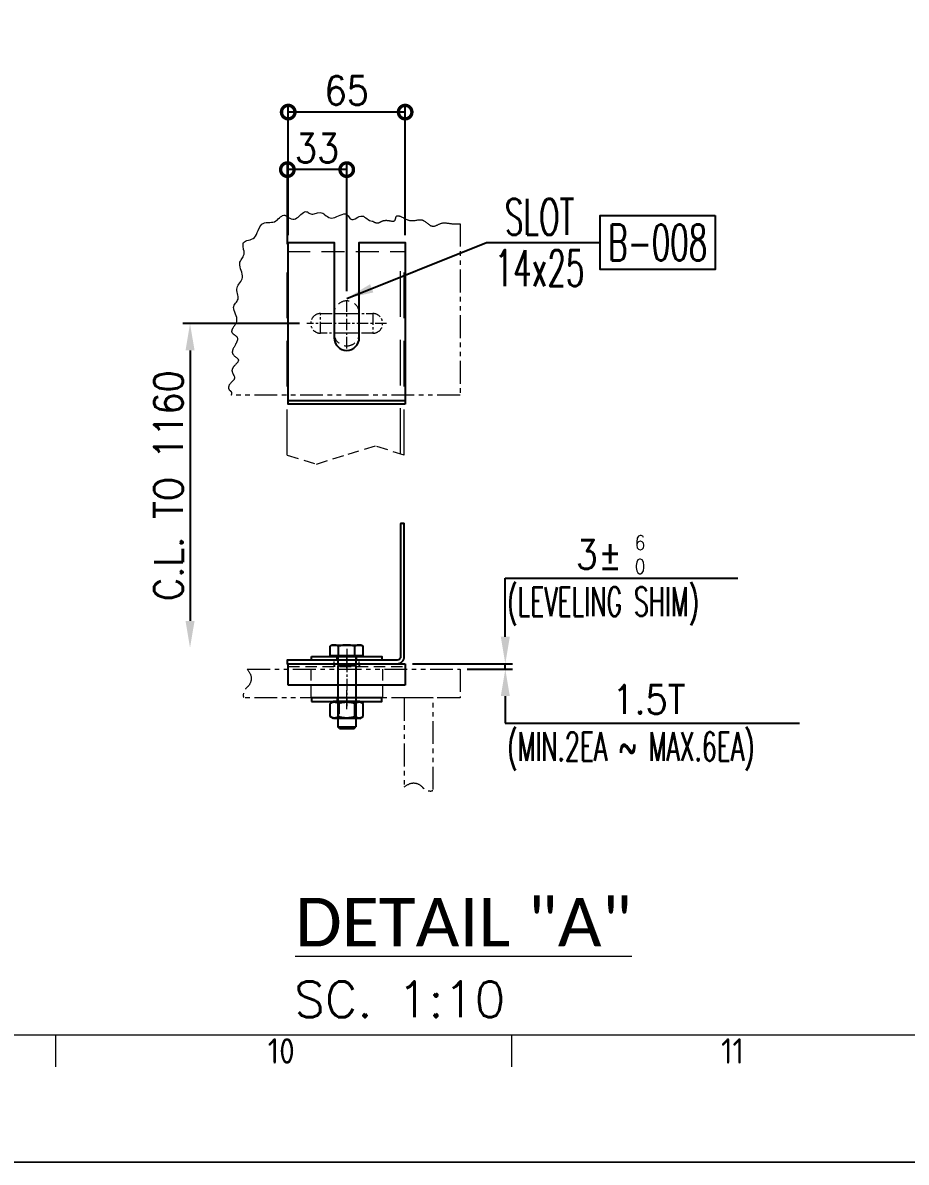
# Model space of a CAD drawing. Header units: inches. Extents: x -15980 to 45789, y -23276 to 2417.
# Drawn here: x 8108 to 9335, y -20343 to -18759 of the extents above; entities that cross this region are included whole.
import ezdxf
from ezdxf.enums import TextEntityAlignment as Align

# ---------------------------------------------------------------- set-up
doc = ezdxf.new("R2010")
doc.units = ezdxf.units.IN
doc.header["$MEASUREMENT"] = 0
for name, pattern in [('CENTER', [50.8, 31.75, -6.35, 6.35, -6.35]), ('HIDDEN', [9.525, 6.35, -3.175]), ('HIDDENX2', [19.05, 12.7, -6.35]), ('PHANTOMX2', [127, 63.5, -12.7, 12.7, -12.7, 12.7, -12.7])]:
    doc.linetypes.add(name, pattern=pattern)
for name, color, linetype, lineweight in [('CADRE', 254, 'Continuous', 5), ('Center line', 181, 'CENTER', 5), ('HATCH', 130, 'PHANTOMX2', 9), ('HIDDEN', 211, 'HIDDEN', 5), ('HIDDEN LINES', 211, 'HIDDENX2', 5), ('Plot Plan', 9, 'Continuous', 0), ('TEXT', 2, 'Continuous', 13)]:
    doc.layers.add(name, color=color, linetype=linetype, lineweight=lineweight)
doc.layers.add('dim', color=82, linetype='Continuous')
doc.layers.add('Main', color=50, linetype='Continuous')
doc.styles.add('ISO Proportional', font='isocp.shx')
doc.styles.add('ROMANS', font='ROMANS.shx', dxfattribs={"width": 0.9, "bigfont": '@extfont2.shx'})
doc.styles.add('style4', font='calibri.ttf')
doc.dimstyles.new('2.5x25', dxfattribs={"dimscale": 25, "dimtxt": 1.6, "dimasz": 1.5, "dimexe": 0.4, "dimexo": 0.4, "dimgap": 0.4, "dimtad": 1, "dimlfac": 0.4, "dimdsep": 46, "dimtxsty": 'ROMANS', "dimcen": 0, "dimclrd": 256, "dimclre": 256, "dimclrt": 2, "dimadec": 0, "dimazin": 0, "dimtfac": 1, "dimtmove": 0, "dimatfit": 3, "dimfxl": 0.7, "dimlwd": -1, "dimlwe": -1, "dimarcsym": 1})

# ---------------------------------------------------------------- blocks, each defined once
blk = doc.blocks.new('A$C8f29f892')
at = {"ltscale": 0.1}
blk.add_lwpolyline([(36.67, 0), (7.67, 0, -1), (7.67, 11), (36.67, 11, -1)], format="xyb", close=True, dxfattribs=at)
at = {"layer": 'Center line', "ltscale": 0.2}
for p, q in [((7.67, 0), (7.67, 11)), ((36.67, 11), (36.67, 0)), ((0, 5.5), (44.35, 5.5))]:
    blk.add_line(p, q, dxfattribs=at)
blk = doc.blocks.new('A$C29e43dee')
at = {"layer": 'Center line', "ltscale": 0.2}
for p, q in [((65.71, 75.03), (65.71, 102.86)), ((58.71, 94.44), (72.71, 94.44)), ((72.71, 83.44), (58.71, 83.44))]:
    blk.add_line(p, q, dxfattribs=at)
at = {"layer": 'HATCH', "linetype": 'Continuous'}
for p, q in [((25.61, 145.51), (26.34, 145.92)), ((26.34, 145.92), (27.07, 146.44)), ((27.07, 146.44), (27.69, 147.07)), ((27.69, 147.07), (28.32, 147.69)), ((28.32, 147.69), (28.94, 148.21)), ((28.94, 148.21), (29.57, 148.63)), ((29.57, 148.63), (30.09, 148.94)), ((30.09, 148.94), (30.72, 149.15)), ((30.72, 149.15), (31.34, 149.05)), ((31.34, 149.05), (32.07, 148.73)), ((32.07, 148.73), (32.69, 148.32)), ((32.69, 148.32), (33.42, 147.9)), ((33.42, 147.9), (34.88, 147.07)), ((34.88, 147.07), (35.72, 146.86)), ((35.72, 146.86), (36.44, 146.86)), ((36.44, 146.86), (37.17, 147.07)), ((37.17, 147.07), (38.01, 147.59)), ((38.01, 147.59), (38.74, 148.11)), ((38.74, 148.11), (39.47, 148.73)), ((39.47, 148.73), (40.19, 149.46)), ((40.19, 149.46), (40.92, 150.09)), ((40.92, 150.09), (41.65, 150.61)), ((41.65, 150.61), (42.17, 150.92)), ((42.17, 150.92), (42.8, 151.13)), ((42.8, 151.13), (43.32, 151.03)), ((43.32, 151.03), (43.84, 150.92)), ((43.84, 150.92), (44.26, 150.61)), ((44.26, 150.61), (44.78, 150.3)), ((44.78, 150.3), (45.19, 149.98)), ((45.19, 149.98), (45.72, 149.78)), ((45.72, 149.78), (46.34, 149.67)), ((46.34, 149.67), (46.86, 149.67)), ((46.86, 149.67), (47.59, 149.78)), ((47.59, 149.78), (48.22, 149.98)), ((48.22, 149.98), (48.94, 150.19)), ((48.94, 150.19), (49.57, 150.4)), ((49.57, 150.4), (51.03, 150.61)), ((51.03, 150.61), (51.65, 150.51)), ((51.65, 150.51), (52.38, 150.19)), ((52.38, 150.19), (53.01, 149.78)), ((53.01, 149.78), (53.63, 149.36)), ((53.63, 149.36), (54.26, 148.84)), ((54.26, 148.84), (54.99, 148.32)), ((54.99, 148.32), (55.72, 147.9)), ((55.72, 147.9), (56.44, 147.59)), ((56.44, 147.59), (57.28, 147.48)), ((57.28, 147.48), (58.22, 147.59)), ((58.22, 147.59), (59.15, 147.9)), ((59.15, 147.9), (60.19, 148.32)), ((60.19, 148.32), (61.24, 148.73)), ((61.24, 148.73), (62.17, 149.15)), ((62.17, 149.15), (63.11, 149.57)), ((63.11, 149.57), (64.05, 149.78)), ((64.05, 149.78), (64.78, 149.78)), ((64.78, 149.78), (65.4, 149.67)), ((65.4, 149.67), (66.03, 149.26)), ((66.03, 149.26), (66.44, 148.73)), ((66.44, 148.73), (66.86, 148.21)), ((66.86, 148.21), (67.69, 147.17)), ((67.69, 147.17), (68.22, 146.86)), ((68.22, 146.86), (68.63, 146.65)), ((68.63, 146.65), (69.26, 146.65)), ((69.26, 146.65), (69.88, 146.86)), ((69.88, 146.86), (70.51, 147.17)), ((70.51, 147.17), (71.97, 148.01)), ((71.97, 148.01), (72.69, 148.42)), ((72.69, 148.42), (73.53, 148.63)), ((73.53, 148.63), (74.26, 148.63)), ((74.26, 148.63), (74.99, 148.53)), ((74.99, 148.53), (75.61, 148.11)), ((75.61, 148.11), (76.34, 147.69)), ((76.34, 147.69), (77.07, 147.17)), ((77.07, 147.17), (77.69, 146.65)), ((77.69, 146.65), (78.42, 146.23)), ((78.42, 146.23), (79.15, 145.92)), ((79.15, 145.92), (79.88, 145.82)), ((79.88, 145.82), (79.99, 145.82)), ((15.61, 138.42), (16.03, 139.46)), ((16.03, 139.46), (16.55, 140.51)), ((16.55, 140.51), (17.38, 142.59)), ((17.38, 142.59), (17.9, 143.42)), ((17.9, 143.42), (18.53, 144.05)), ((18.53, 144.05), (19.26, 144.57)), ((19.26, 144.57), (20.09, 144.78)), ((20.09, 144.78), (20.92, 144.98)), ((20.92, 144.98), (21.86, 145.09)), ((21.86, 145.09), (22.9, 145.09)), ((22.9, 145.09), (23.84, 145.19)), ((23.84, 145.19), (24.67, 145.3)), ((24.67, 145.3), (25.61, 145.51)), ((8.11, 132.59), (8.22, 133.32)), ((8.22, 133.32), (8.42, 133.94)), ((8.42, 133.94), (8.84, 134.36)), ((8.84, 134.36), (9.47, 134.67)), ((9.47, 134.67), (10.19, 134.98)), ((10.19, 134.98), (11.03, 135.19)), ((11.03, 135.19), (11.97, 135.4)), ((11.97, 135.4), (12.8, 135.71)), ((12.8, 135.71), (13.63, 136.13)), ((13.63, 136.13), (14.47, 136.76)), ((14.47, 136.76), (15.09, 137.48)), ((15.09, 137.48), (15.61, 138.42)), ((8.22, 131.86), (8.11, 132.59)), ((8.42, 129.98), (8.22, 131.86)), ((8.63, 129.15), (8.42, 129.98)), ((8.42, 126.65), (8.63, 127.38)), ((8.63, 127.38), (8.63, 129.15)), ((6.24, 122.17), (6.34, 122.9)), ((6.34, 121.34), (6.24, 122.17)), ((6.34, 122.9), (6.65, 123.63)), ((6.55, 120.4), (6.34, 121.34)), ((6.65, 123.63), (6.97, 124.26)), ((6.97, 124.26), (7.38, 124.78)), ((7.38, 124.78), (7.8, 125.4)), ((7.8, 125.4), (8.11, 126.03)), ((8.11, 126.03), (8.42, 126.65)), ((6.76, 119.36), (6.55, 120.4)), ((7.07, 118.32), (6.76, 119.36)), ((7.38, 117.38), (7.07, 118.32)), ((7.59, 116.34), (7.38, 117.38)), ((7.8, 115.4), (7.59, 116.34)), ((7.59, 113.63), (7.8, 114.46)), ((7.8, 114.46), (7.8, 115.4)), ((4.67, 108.01), (4.78, 108.73)), ((4.67, 107.17), (4.67, 108.01)), ((4.78, 108.73), (4.99, 109.46)), ((4.99, 109.46), (5.4, 110.19)), ((5.4, 110.19), (5.82, 110.82)), ((5.82, 110.82), (6.34, 111.55)), ((6.34, 111.55), (6.86, 112.17)), ((6.86, 112.17), (7.28, 112.9)), ((7.28, 112.9), (7.59, 113.63)), ((4.78, 106.34), (4.67, 107.17)), ((4.99, 105.51), (4.78, 106.34)), ((4.78, 101.23), (5.09, 101.86)), ((5.19, 104.67), (4.99, 105.51)), ((5.09, 101.86), (5.3, 102.48)), ((5.3, 103.94), (5.19, 104.67)), ((5.4, 103.11), (5.3, 103.94)), ((5.3, 102.48), (5.4, 103.11)), ((2.8, 97.69), (2.9, 98.42)), ((3.01, 96.96), (2.8, 97.69)), ((2.9, 98.42), (3.22, 99.05)), ((3.22, 96.03), (3.01, 96.96)), ((3.22, 99.05), (3.53, 99.57)), ((3.53, 95.09), (3.22, 96.03)), ((3.53, 99.57), (3.94, 100.19)), ((3.94, 94.15), (3.53, 95.09)), ((3.94, 100.19), (4.36, 100.71)), ((4.36, 100.71), (4.78, 101.23)), ((4.26, 93.11), (3.94, 94.15)), ((4.57, 92.17), (4.26, 93.11)), ((4.26, 88.84), (4.36, 89.05)), ((4.36, 89.05), (4.67, 90.09)), ((4.67, 91.13), (4.57, 92.17)), ((4.67, 90.09), (4.67, 91.13))]:
    blk.add_line(p, q, dxfattribs=at)
at = {"layer": 'HATCH', "ltscale": 0.2}
blk.add_lwpolyline([(128.71, 144.31), (128.71, 48.94), (1.5, 48.94)], dxfattribs=at)
at = {"layer": 'HATCH'}
for points in [[(79.99, 145.82), (82.97, 144.81), (85.38, 145.8), (89.03, 146.14), (92.52, 146.22), (93.18, 148.21), (100.32, 146.3), (107.8, 146.38), (113.71, 142.98), (118.42, 144.64), (124.48, 144.31), (128.71, 144.31)], [(4.26, 88.84), (2.03, 83.65), (4.7, 81.39), (4.16, 77.66), (2.43, 71.81), (5.5, 68.61), (3.23, 65.29), (1.96, 62.41), (3.37, 58.63), (0.84, 55.31), (0.3, 52.11), (1.5, 50.92), (1.5, 48.94)]]:
    blk.add_spline(points, degree=3, dxfattribs=at)
at = {"layer": 'HIDDEN LINES', "ltscale": 2}
for p, q in [((32.71, 15.72), (32.71, 128.94)), ((95.71, 16.33), (95.71, 128.94)), ((97.71, 15.72), (97.71, 128.94))]:
    blk.add_line(p, q, dxfattribs=at)
at = {"layer": 'HIDDEN LINES'}
blk.add_line((32.71, 128.94), (97.71, 128.94), dxfattribs=at)
at = {"layer": 'HIDDEN LINES', "ltscale": 0.5}
for p, q in [((81.46, 20.72), (65.21, 15.72)), ((97.71, 15.72), (81.46, 20.72)), ((32.71, 15.72), (48.96, 10.72)), ((48.96, 10.72), (65.21, 15.72))]:
    blk.add_line(p, q, dxfattribs=at)
blk.add_lwpolyline([(58.71, 94.44, -1), (72.71, 94.44), (72.71, 83.44, -1), (58.71, 83.44)], format="xyb", close=True, dxfattribs=at)
at = {"layer": 'HATCH', "rotation": 180}
blk.add_blockref('A$C8f29f892', (87.88, 94.44), dxfattribs=at)
blk = doc.blocks.new('A$C1850d21e')
blk.add_line((2, 0), (2, 65))
blk.add_lwpolyline([(0, 0), (0, 65), (90, 65), (90, 39.5), (37, 39.5, 1), (37, 25.5), (90, 25.5), (90, 0)], format="xyb", close=True)
blk = doc.blocks.new('A$Ca02f13f2')
for p, q in [((0, 12), (65, 12)), ((0, 0), (0, 12)), ((25.5, 12), (25.5, 10.32)), ((39.5, 12), (39.5, 10)), ((65, 12), (65, 0)), ((65, 0), (0, 0))]:
    blk.add_line(p, q)
at = {"layer": 'HIDDEN'}
blk.add_line((0, 10.5), (65, 10.5), dxfattribs=at)
blk = doc.blocks.new('A$C3d0d33a0')
at = {"layer": 'Main'}
for p, q in [((1.24, 46.4), (0, 45.68)), ((0, 40.6), (0, 45.68)), ((1.24, 46.4), (17.24, 46.4)), ((4.62, 40.6), (4.62, 45.68)), ((13.86, 40.6), (13.86, 45.68)), ((17.24, 46.4), (18.48, 45.68)), ((18.48, 40.6), (18.48, 45.68)), ((0, 40.6), (18.48, 40.6)), ((1.93, 40.6), (1.93, 40)), ((1.93, 40), (16.56, 40)), ((4.24, 40), (4.24, 35.5)), ((14.24, 40), (14.24, 35.5)), ((16.56, 40.6), (16.56, 40)), ((14.24, 35.5), (4.24, 35.5)), ((5.05, 35.5), (4.24, 35.03)), ((4.24, 35.03), (4.24, 0.92)), ((4.24, 35.03), (14.24, 35.03)), ((13.43, 35.5), (14.24, 35.03)), ((14.24, 35.03), (14.24, 0.92)), ((4.24, 0.92), (14.24, 0.92)), ((5.16, 0), (4.24, 0.92)), ((5.16, 0), (13.32, 0)), ((13.32, 0), (14.24, 0.92))]:
    blk.add_line(p, q, dxfattribs=at)
for points, weights in [([(4.62, 45.68), (2.31, 47.02), (0, 45.68)], [1, 1.15455095302, 1]), ([(9.24, 46.4), (7.09, 46.4), (4.62, 45.68)], [1, 1.0380269746, 1]), ([(13.86, 45.68), (11.39, 46.4), (9.24, 46.4)], [1, 1.0380269746, 1]), ([(18.48, 45.68), (16.17, 47.02), (13.86, 45.68)], [1, 1.15455095302, 1])]:
    blk.add_rational_spline(points, weights, degree=2, dxfattribs=at)
blk = doc.blocks.new('A$C705c997b')
at = {"layer": 'HIDDEN'}
for p, q in [((5.05, 9.03), (4.24, 9.5)), ((5.05, 9.03), (13.43, 9.03)), ((5.05, 9.03), (5.05, 0.47)), ((13.43, 9.03), (14.24, 9.5)), ((13.43, 9.03), (13.43, 0.47)), ((5.05, 0.47), (4.24, 0)), ((13.43, 0.47), (5.05, 0.47)), ((13.43, 0.47), (14.24, 0))]:
    blk.add_line(p, q, dxfattribs=at)
at = {"layer": 'Main'}
for p, q in [((1.99, 9.5), (0, 8.35)), ((0, 1.15), (0, 8.35)), ((16.49, 9.5), (1.99, 9.5)), ((4.62, 1.15), (4.62, 8.35)), ((13.86, 1.15), (13.86, 8.35)), ((16.49, 9.5), (18.48, 8.35)), ((18.48, 1.15), (18.48, 8.35)), ((1.99, 0), (0, 1.15)), ((16.49, 0), (18.48, 1.15)), ((16.49, 0), (1.99, 0))]:
    blk.add_line(p, q, dxfattribs=at)
for points in [[(4.62, 8.35), (2.31, 9.68), (0, 8.35)], [(13.86, 8.35), (9.24, 9.68), (4.62, 8.35)], [(18.48, 8.35), (16.17, 9.68), (13.86, 8.35)], [(0, 1.15), (2.31, -0.18), (4.62, 1.15)], [(4.62, 1.15), (9.24, -0.18), (13.86, 1.15)], [(13.86, 1.15), (16.17, -0.18), (18.48, 1.15)]]:
    blk.add_rational_spline(points, [1, 1.15470053838, 1], degree=2, dxfattribs=at)
blk = doc.blocks.new('A$Cabe476d8')
at = {"layer": 'Center line'}
blk.add_line((19.5, 10.4), (19.5, 0), dxfattribs=at)
at = {"layer": 'HIDDEN'}
for p, q in [((14, 4.2), (14, 6.2)), ((25, 6.2), (25, 4.2))]:
    blk.add_line(p, q, dxfattribs=at)
at = {"layer": 'Main'}
blk.add_lwpolyline([(0, 6.2), (39, 6.2), (39, 4.2), (0, 4.2)], close=True, dxfattribs=at)
blk = doc.blocks.new('A$Ce41982fa')
blk.add_lwpolyline([(87.52, 148.8), (87.52, 74.81, -0.414214), (85.52, 72.81), (24.52, 72.81), (24.52, 70.81), (85.52, 70.81, 0.414214), (89.52, 74.81), (89.52, 149.01)], format="xyb")
blk.add_open_spline([(87.52, 148.8), (87.75, 148.93), (88.12, 149.14), (88.68, 148.73), (89.07, 149.2), (89.46, 148.99), (89.52, 149.01)], degree=3, knots=[0, 0, 0, 0, 0.726186, 1.174167, 1.608493, 1.987946, 1.987946, 1.987946, 1.987946])
at = {"layer": 'Center line', "ltscale": 0.1}
blk.add_line((57.52, 68.31), (57.52, 75.31), dxfattribs=at)
at = {"layer": 'Center line', "ltscale": 0.2}
blk.add_line((57.52, 72.47), (57.52, 47.15), dxfattribs=at)
at = {"layer": 'HATCH', "ltscale": 0.2}
for points in [[(2.26, 67.81), (120.52, 67.81), (120.52, 51.81), (0.76, 51.81)], [(105.52, 0.76), (105.52, 51.81), (89.52, 51.81), (89.52, 2.26)]]:
    blk.add_lwpolyline(points, dxfattribs=at)
for points in [[(2.26, 67.81), (4.46, 63.07), (2.92, 58.47), (0.76, 56.03), (0.76, 51.81), (1.51, 51.89)], [(89.52, 2.26), (94.26, 4.46), (98.86, 2.92), (101.3, 0.76), (105.52, 0.76), (105.44, 1.51)]]:
    blk.add_spline(points, degree=3, dxfattribs=at)
at = {"layer": 'HIDDEN', "ltscale": 0.2}
for p, q in [((50.52, 70.81), (50.52, 72.81)), ((64.52, 70.81), (64.52, 72.81))]:
    blk.add_line(p, q, dxfattribs=at)
at = {"layer": 'HIDDEN'}
for p, q in [((37.52, 67.81), (37.52, 51.81)), ((77.52, 67.81), (77.52, 51.81))]:
    blk.add_line(p, q, dxfattribs=at)
for name, p in [('A$Cabe476d8', (38.02, 68.61)), ('A$C3d0d33a0', (48.28, 34.81)), ('A$Ca02f13f2', (25.02, 58.81)), ('A$C705c997b', (48.28, 40.31))]:
    blk.add_blockref(name, p)
at = {"xscale": -1, "rotation": 180}
blk.add_blockref('A$Cabe476d8', (38.02, 56.01), dxfattribs=at)
blk = doc.blocks.new('*D592')
at = {"layer": 'Defpoints', "color": 0, "transparency": 16777216}
for p in [(8502.3, -19176.9), (8340, -19628.1), (8340, -19628.1)]:
    blk.add_point(p, dxfattribs=at)
at = {"layer": 'dim', "transparency": 16777216}
for p, q in [((8492.3, -19176.9), (8330, -19176.9)), ((8340, -19214.4), (8340, -19590.6))]:
    blk.add_line(p, q, dxfattribs=at)
for points in [[(8333.8, -19214.4), (8346.3, -19214.4), (8340, -19176.9)], [(8333.8, -19590.6), (8346.3, -19590.6), (8340, -19628.1)]]:
    blk.add_solid(points, dxfattribs=at)
at = {"layer": 'dim', "color": 2, "transparency": 16777216, "insert": (8310, -19402.5), "char_height": 40, "attachment_point": 5, "rotation": 90, "style": 'ROMANS'}
blk.add_mtext('C.L. TO 1160', dxfattribs=at)
blk = doc.blocks.new('_DotSmall')
at = {"color": 0, "linetype": 'ByBlock', "const_width": 0.5}
blk.add_lwpolyline([(-0.0625, 0, 1), (0.0625, 0, 1)], format="xyb", close=True, dxfattribs=at)
blk = doc.blocks.new('*D593')
at = {"layer": 'Defpoints', "color": 0, "transparency": 16777216}
for p in [(8476.5, -18883.1), (8476.5, -19064.4), (8639, -19064.4)]:
    blk.add_point(p, dxfattribs=at)
at = {"layer": 'dim', "transparency": 16777216}
for p, q in [((8476.5, -19054.4), (8476.5, -18873.1)), ((8639, -18883.1), (8476.5, -18883.1)), ((8639, -19054.4), (8639, -18873.1))]:
    blk.add_line(p, q, dxfattribs=at)
at = {"layer": 'dim', "transparency": 16777216, "xscale": 37.5, "yscale": 37.5, "zscale": 37.5, "rotation": 180}
blk.add_blockref('_DotSmall', (8476.5, -18883.1), dxfattribs=at)
at = {"layer": 'dim', "transparency": 16777216, "xscale": 37.5, "yscale": 37.5, "zscale": 37.5}
blk.add_blockref('_DotSmall', (8639, -18883.1), dxfattribs=at)
at = {"layer": 'dim', "color": 2, "transparency": 16777216, "insert": (8557.8, -18853.1), "char_height": 40, "attachment_point": 5, "style": 'ROMANS'}
blk.add_mtext('65', dxfattribs=at)
blk = doc.blocks.new('*D594')
at = {"layer": 'Defpoints', "color": 0, "transparency": 16777216}
for p in [(8475.3, -18963.1), (8475.3, -19076.9), (8557.8, -19142.1)]:
    blk.add_point(p, dxfattribs=at)
at = {"layer": 'dim', "transparency": 16777216}
for p, q in [((8475.3, -19066.9), (8475.3, -18953.1)), ((8557.8, -18963.1), (8475.3, -18963.1)), ((8557.8, -19132.1), (8557.8, -18953.1))]:
    blk.add_line(p, q, dxfattribs=at)
at = {"layer": 'dim', "transparency": 16777216, "xscale": 37.5, "yscale": 37.5, "zscale": 37.5, "rotation": 180}
blk.add_blockref('_DotSmall', (8475.3, -18963.1), dxfattribs=at)
at = {"layer": 'dim', "transparency": 16777216, "xscale": 37.5, "yscale": 37.5, "zscale": 37.5}
blk.add_blockref('_DotSmall', (8557.8, -18963.1), dxfattribs=at)
at = {"layer": 'dim', "color": 2, "transparency": 16777216, "insert": (8516.5, -18933.1), "char_height": 40, "attachment_point": 5, "style": 'ROMANS'}
blk.add_mtext('33', dxfattribs=at)
blk = doc.blocks.new('A$Ceb6babff')
at = {"layer": 'CADRE', "color": 2}
for p, q in [((5884.2, 132.6), (5884.2, 176.8)), ((6518.3, 132.6), (6518.3, 176.8))]:
    blk.add_line(p, q, dxfattribs=at)
at = {"layer": 'CADRE', "color": 8}
blk.add_lwpolyline([(0, 0), (10500, 0), (10500, 7424.2), (0, 7424.2)], close=True, dxfattribs=at)
at = {"layer": 'CADRE', "color": 4}
blk.add_lwpolyline([(176.8, 7247.5), (10323.2, 7247.5), (10323.2, 176.8), (176.8, 176.8)], close=True, dxfattribs=at)
at = {"layer": 'Plot Plan', "linetype": 'ByBlock'}
blk.add_lwpolyline([(10500, 0), (0, 0), (0, 7424.2), (10500, 7424.2)], close=True, dxfattribs=at)
at = {"layer": 'CADRE', "color": 2, "style": 'ISO Proportional'}
for s, p in [('10', (6197.7, 154.7)), ('11', (6824.9, 154.7))]:
    blk.add_text(s, height=35.35, dxfattribs=at).set_placement(p, align=Align.MIDDLE)

msp = doc.modelspace()

# ---------------------------------------------------------------- linework, layer by layer
at = {"layer": 'dim'}
for p, q in [((8778.209, -19531.095), (9101.219, -19531.095)), ((8778.209, -19612.595), (8778.209, -19531.095)), ((8649.001, -19650.095), (8788.209, -19650.095)), ((8725.251, -19657.595), (8788.209, -19657.595)), ((8778.209, -19657.595), (8778.209, -19650.095)), ((8778.209, -19695.095), (8778.209, -19732.595)), ((8778.209, -19732.595), (9187.274, -19732.595))]:
    msp.add_line(p, q, dxfattribs=at)
msp.add_lwpolyline([(9070.053, -19026.906), (9070.053, -19101.906), (8910.053, -19101.906), (8910.053, -19026.906)], close=True, dxfattribs=at)
for points in [[(8771.959, -19612.595), (8784.459, -19612.595), (8778.209, -19650.095)], [(8771.959, -19695.095), (8784.459, -19695.095), (8778.209, -19657.595)]]:
    msp.add_solid(points, dxfattribs=at)

# ---------------------------------------------------------------- block references
msp.add_blockref('A$Ceb6babff', (2269.117, -20343.245))
at = {"xscale": 2.5, "yscale": 2.5, "zscale": 2.5}
for name, p in [('A$C29e43dee', (8393.482, -19399.231)), ('A$Ce41982fa', (8413.95, -19827.126))]:
    msp.add_blockref(name, p, dxfattribs=at)
at = {"xscale": 2.5, "yscale": 2.5, "zscale": 2.5, "rotation": 90}
msp.add_blockref('A$C1850d21e', (8639.001, -19289.369), dxfattribs=at)

# ---------------------------------------------------------------- texts
at = {"layer": 'dim', "color": 2, "style": 'ROMANS'}
for s, height, width, p in [('3±', 40, 0.9, (8876.112, -19518.23)), ('6', 20, 0.9, (8957.781, -19491.92)), ('0', 20, 0.9, (8957.781, -19524.892)), ('(LEVELING SHIM)', 40, 0.6, (8780.98, -19583.787)), ('1.5T', 40, 0.9, (8926.815, -19719.73)), ('(MIN.2EA ~ MAX.6EA)', 40, 0.6, (8780.98, -19785.287))]:
    msp.add_text(s, height=height, dxfattribs=dict(at, width=width)).set_placement(p)
at = {"layer": 'TEXT', "ltscale": 0.5, "style": 'ROMANS', "width": 0.6}
for s, rotation, p in [('SLOT', 359.999944, (8825.839, -19028.823)), ('B-008', 359.999944, (8990.053, -19064.406)), ('14x25', 0.000056, (8825.839, -19099.989))]:
    msp.add_text(s, height=50, rotation=rotation, dxfattribs=at).set_placement(p, align=Align.MIDDLE_CENTER)
at = {"layer": 'TEXT', "style": 'style4'}
msp.add_text('%%UDETAIL "A"', height=67.5, dxfattribs=at).set_placement((8720.171, -20009.544), align=Align.MIDDLE_CENTER)
at = {"layer": 'TEXT', "ltscale": 0.5, "style": 'ROMANS'}
msp.add_text('SC. 1:10', height=50, dxfattribs=at).set_placement((8484.669, -20141.764))

# ---------------------------------------------------------------- dimensions: what is measured, and where the dimension line sits
at = {"layer": 'dim'}
dim = msp.add_linear_dim(base=(8476.501, -18883.122), p1=(8639.001, -19064.369), p2=(8476.501, -19064.369), dimstyle='2.5x25', override={"dimblk1": 'DotSmall', "dimblk2": 'DotSmall', "dimsah": 1, "dimtmove": 0}, dxfattribs=at)
dim.commit()
dim.dimension.update_dxf_attribs({"geometry": '*D593', "text_midpoint": (8557.751, -18883.122), "dimtype": 160})
dim = msp.add_linear_dim(base=(8475.251, -18963.122), p1=(8557.751, -19142.073), p2=(8475.251, -19076.869), dimstyle='2.5x25', override={"dimblk1": 'DotSmall', "dimblk2": 'DotSmall', "dimsah": 1, "dimtmove": 0}, dxfattribs=at)
dim.commit()
dim.dimension.update_dxf_attribs({"geometry": '*D594', "text_midpoint": (8516.501, -18933.122)})
dim = msp.add_linear_dim(base=(8340.01, -19628.067), p1=(8502.315, -19176.869), p2=(8340.01, -19628.067), angle=90, text='C.L. TO 1160', dimstyle='2.5x25', dxfattribs=at)
dim.commit()
dim.dimension.update_dxf_attribs({"geometry": '*D592', "text_midpoint": (8340.01, -19402.468), "dimtype": 160})

# ---------------------------------------------------------------- leaders
msp.add_leader([(8557.751, -19142.073), (8751.857, -19064.406), (8910.053, -19064.406)], dimstyle='2.5x25', dxfattribs=at)

doc.saveas('drawing.dxf')
